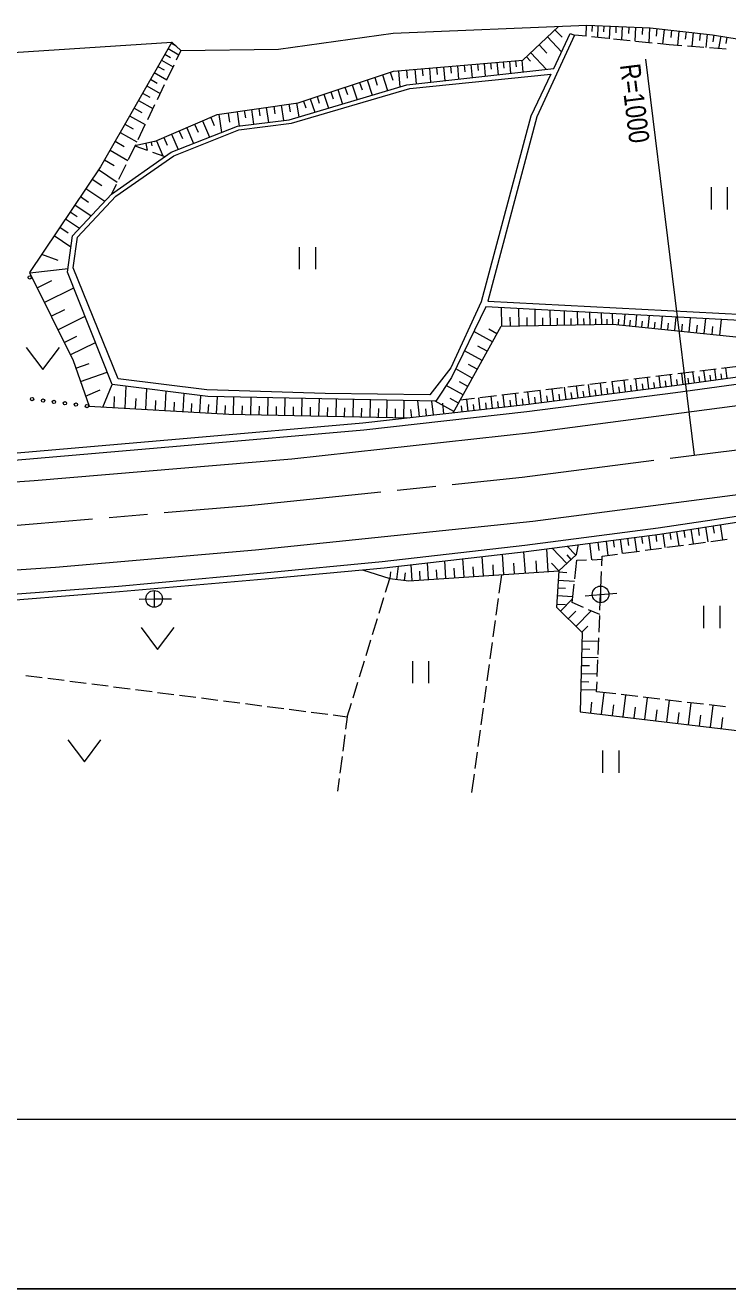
# Model space of a CAD drawing. Units: millimetres, scale not verified. Extents: x 40000 to 680000, y 20000 to 380000.
# Drawn here: x 396120 to 459589, y 205000 to 319201 of the extents above; entities that cross this region are included whole.
import ezdxf
from ezdxf.enums import TextEntityAlignment as Align

# ---------------------------------------------------------------- set-up
doc = ezdxf.new("R2010")
doc.units = ezdxf.units.MM
doc.header["$LTSCALE"] = 1000
doc.linetypes.add('CHAIN', pattern=[18.5, 12, -1.5, 3.5, -1.5])
for name, color, linetype, lineweight in [('M-BMK', 2, 'CHAIN', 13), ('M-STR-HTXT', 7, 'Continuous', 13), ('M-TTL-BAND', 7, 'Continuous', 25), ('M-WORK', 1, 'Continuous', 13)]:
    doc.layers.add(name, color=color, linetype=linetype, lineweight=lineweight)
doc.styles.add('ＭＳ Ｐゴシック', font='')
doc.styles.get('ＭＳ Ｐゴシック').set_extended_font_data('MS PGothic')

msp = doc.modelspace()

# ---------------------------------------------------------------- linework, layer by layer
at = {"layer": 'M-BMK'}
msp.add_lwpolyline([(370909, 272496), (390240, 273563), (416295, 275806), (441002, 278358), (456572, 280346), (470641, 282081)], dxfattribs=at)
at = {"layer": 'M-STR-HTXT'}
for p, q in [((452164, 316135), (456572, 280346)), ((186013, 220335), (461204, 220335))]:
    msp.add_line(p, q, dxfattribs=at)
at = {"layer": 'M-TTL-BAND'}
msp.add_line((40000, 205000), (579000, 205000), dxfattribs=at)
at = {"layer": 'M-WORK'}
for p, q in [((443978, 318793), (444620, 318115)), ((446802, 319199), (446760, 318206)), ((447333, 319182), (447311, 318651)), ((447864, 319159), (447820, 318097)), ((447864, 319159), (447820, 318097)), ((448395, 319137), (448373, 318606)), ((448927, 319115), (448879, 317988)), ((449490, 319091), (449466, 318528)), ((450053, 319068), (450003, 317873)), ((450650, 319043), (450625, 318445)), ((451247, 319018), (451194, 317751)), ((451881, 318991), (451854, 318358)), ((452514, 318964), (452458, 317621)), ((453183, 318895), (453110, 318227)), ((453851, 318822), (453705, 317493)), ((454515, 318750), (454442, 318085)), ((455180, 318677), (455037, 317376)), ((409300, 317587), (409789, 317308)), ((443299, 318151), (444583, 316795)), ((446787, 318203), (445738, 318311)), ((448777, 317999), (447285, 318152)), ((450766, 317795), (449274, 317948)), ((452756, 317591), (451264, 317744)), ((454303, 317432), (453253, 317540)), ((455830, 318606), (455759, 317955)), ((456481, 318535), (456343, 317275)), ((457111, 318466), (457042, 317836)), ((457740, 318397), (457607, 317178)), ((458349, 318323), (458248, 317718)), ((458954, 318222), (458765, 317089)), ((459520, 318127), (459426, 317561)), ((408722, 316574), (409246, 316275)), ((409021, 317099), (409998, 316541)), ((410175, 316907), (409763, 316054)), ((441395, 316348), (441766, 315957)), ((441787, 316719), (443219, 315206)), ((442543, 317435), (443259, 316679)), ((455449, 317344), (454303, 317432)), ((457443, 317191), (455948, 317306)), ((459437, 317037), (457942, 317152)), ((408101, 315486), (408664, 315164)), ((408422, 316049), (409472, 315451)), ((409546, 315604), (408893, 314253)), ((431311, 315220), (431424, 313902)), ((431971, 315277), (432027, 314617)), ((432630, 315333), (432740, 314047)), ((433273, 315387), (433328, 314745)), ((433916, 315442), (434022, 314189)), ((434542, 315495), (434595, 314869)), ((435169, 315549), (435273, 314327)), ((435779, 315601), (435831, 314990)), ((436390, 315653), (436491, 314462)), ((436985, 315703), (437036, 315108)), ((437580, 315754), (437679, 314594)), ((438161, 315803), (438210, 315223)), ((438741, 315853), (438837, 314722)), ((439306, 315901), (439354, 315335)), ((439872, 315949), (439966, 314847)), ((440423, 315996), (440470, 315445)), ((440974, 316043), (441066, 314968)), ((407434, 314318), (408039, 313972)), ((407779, 314923), (408906, 314280)), ((427002, 314261), (427462, 312876)), ((427695, 314491), (427925, 313799)), ((428388, 314721), (428862, 313293)), ((429102, 314958), (429339, 314244)), ((429837, 315095), (429962, 313620)), ((430574, 315158), (430637, 314420)), ((406718, 313063), (407368, 312692)), ((407089, 313713), (408299, 313022)), ((408676, 313803), (408024, 312452)), ((423092, 312964), (423512, 311701)), ((423724, 313174), (423934, 312542)), ((424356, 313384), (424788, 312081)), ((425008, 313600), (425224, 312948)), ((425659, 313816), (426105, 312472)), ((426331, 314039), (426554, 313367)), ((406347, 312413), (407647, 311671)), ((407806, 312002), (407154, 310651)), ((417884, 311774), (418084, 310415)), ((418564, 311874), (418663, 311194)), ((419243, 311973), (419448, 310582)), ((419939, 312076), (420041, 311380)), ((420635, 312178), (420823, 310900)), ((421254, 312354), (421457, 311742)), ((421867, 312558), (422273, 311332)), ((422480, 312761), (422683, 312148)), ((405551, 311018), (406946, 310221)), ((405949, 311715), (406647, 311317)), ((412874, 310871), (413191, 310135)), ((413621, 311148), (413862, 309509)), ((414441, 311268), (414561, 310448)), ((415260, 311388), (415451, 310092)), ((415909, 311484), (416004, 310835)), ((416557, 311579), (416752, 310251)), ((417220, 311676), (417318, 311013)), ((404695, 309519), (406194, 308664)), ((405123, 310268), (405872, 309841)), ((406936, 310201), (406284, 308850)), ((410023, 309644), (410320, 308955)), ((410713, 309941), (411326, 308516)), ((411425, 310247), (411732, 309535)), ((412137, 310554), (412771, 309082)), ((404236, 308714), (405041, 308255)), ((406067, 308400), (405414, 307049)), ((407788, 308681), (406023, 308310)), ((407002, 308516), (407129, 307910)), ((407491, 308619), (407555, 308316)), ((407969, 308759), (408557, 307393)), ((408651, 309053), (408946, 308370)), ((409334, 309347), (409928, 307969)), ((403777, 307910), (405386, 306991)), ((406023, 308310), (407144, 307905)), ((407614, 307735), (408735, 307329)), ((402750, 306157), (404436, 305023)), ((403274, 307028), (404156, 306524)), ((405197, 306599), (404545, 305249)), ((402175, 305303), (403029, 304728)), ((401600, 304449), (403308, 303298)), ((404327, 304798), (403915, 303946)), ((458080, 304556), (458080, 302556)), ((459580, 302556), (459580, 304556)), ((400609, 302978), (402080, 301988)), ((401105, 303713), (401840, 303218)), ((399757, 301712), (401023, 300860)), ((400183, 302345), (400816, 301919)), ((399249, 300958), (400003, 300449)), ((398741, 300203), (400250, 299187)), ((397600, 298510), (399051, 297983)), ((420879, 299155), (420879, 297155)), ((422379, 297155), (422379, 299155)), ((396519, 296813), (399992, 297213)), ((397180, 295478), (398515, 296139)), ((397842, 294143), (400511, 295466)), ((398452, 292911), (399685, 293522)), ((439169, 292007), (439142, 293685)), ((440738, 292033), (440712, 293601)), ((442203, 292057), (442179, 293522)), ((399063, 291679), (401527, 292900)), ((439954, 292020), (439941, 292804)), ((441470, 292045), (441458, 292777)), ((442887, 292068), (442876, 292752)), ((443572, 292079), (443550, 293448)), ((444211, 292089), (444201, 292729)), ((444851, 292100), (444830, 293379)), ((445448, 292110), (445439, 292707)), ((446046, 292120), (446026, 293314)), ((446604, 292129), (446595, 292687)), ((447162, 292138), (447144, 293254)), ((447684, 292146), (447675, 292668)), ((448205, 292155), (448188, 293198)), ((448705, 292163), (448697, 292649)), ((449205, 292171), (449189, 293144)), ((449712, 292122), (449764, 292628)), ((450218, 292070), (450322, 293083)), ((450750, 292016), (450805, 292548)), ((451282, 291962), (451391, 293025)), ((451841, 291905), (451898, 292463)), ((452399, 291848), (452513, 292965)), ((452986, 291788), (453046, 292375)), ((453573, 291728), (453693, 292901)), ((454805, 291602), (454931, 292835)), ((456099, 291470), (456231, 292765)), ((457459, 291332), (457597, 292691)), ((458886, 291186), (459032, 292614)), ((438329, 290582), (436643, 291518)), ((438736, 291316), (438002, 291724)), ((454189, 291665), (454252, 292281)), ((455452, 291536), (455518, 292183)), ((456779, 291401), (456848, 292081)), ((458173, 291259), (458245, 291973)), ((396207, 290080), (397707, 288080)), ((397707, 288080), (399207, 290080)), ((399627, 290542), (400764, 291105)), ((400191, 289404), (402466, 290532)), ((437861, 289740), (437018, 290207)), ((437394, 288897), (435803, 289779)), ((400679, 288219), (401890, 288644)), ((401103, 287008), (403526, 287856)), ((436511, 287307), (435011, 288139)), ((436952, 288102), (436157, 288543)), ((455070, 287716), (456560, 287897)), ((456578, 286877), (456439, 287882)), ((457056, 287957), (458545, 288137)), ((457569, 287013), (457432, 288002)), ((458559, 287150), (458425, 288123)), ((459041, 288197), (460530, 288378)), ((459550, 287286), (459418, 288243)), ((403140, 284689), (403968, 286740)), ((435679, 285806), (434159, 286649)), ((436095, 286556), (435345, 286973)), ((445143, 286513), (446632, 286693)), ((447153, 285656), (447015, 286740)), ((447129, 286753), (448618, 286934)), ((448229, 285793), (448092, 286870)), ((449114, 286994), (450603, 287175)), ((449300, 285930), (449163, 287000)), ((450363, 286066), (450227, 287129)), ((450891, 286133), (450824, 286661)), ((451099, 287235), (452589, 287415)), ((451420, 286200), (451285, 287257)), ((451945, 286267), (451878, 286793)), ((452470, 286334), (452336, 287385)), ((452992, 286401), (452925, 286923)), ((453085, 287475), (454574, 287656)), ((453514, 286468), (453380, 287511)), ((454032, 286534), (453966, 287052)), ((454551, 286600), (454418, 287637)), ((455062, 286668), (454992, 287179)), ((455573, 286738), (455432, 287760)), ((456075, 286808), (456006, 287310)), ((457073, 286945), (457005, 287440)), ((458064, 287082), (457997, 287568)), ((459055, 287218), (458989, 287696)), ((401572, 285667), (402898, 286240)), ((404140, 284634), (404195, 285633)), ((405139, 284578), (405251, 286577)), ((407006, 284474), (407110, 286341)), ((408749, 284377), (408847, 286120)), ((410377, 284286), (410468, 285914)), ((411897, 284201), (411982, 285721)), ((413404, 284117), (413488, 285624)), ((414949, 284047), (414979, 285593)), ((416494, 284016), (416524, 285561)), ((418037, 283985), (418068, 285529)), ((437233, 284453), (437111, 285539)), ((437201, 285550), (438690, 285731)), ((438328, 284576), (438205, 285672)), ((439187, 285791), (440676, 285971)), ((439433, 284701), (439309, 285806)), ((440548, 284826), (440423, 285941)), ((441172, 286031), (442661, 286212)), ((441667, 284956), (441524, 286074)), ((442222, 285027), (442152, 285583)), ((442778, 285098), (442636, 286209)), ((443158, 286272), (444647, 286453)), ((443330, 285168), (443259, 285720)), ((443882, 285239), (443741, 286343)), ((444430, 285309), (444360, 285857)), ((444979, 285379), (444839, 286476)), ((445524, 285448), (445455, 285994)), ((446069, 285518), (445930, 286608)), ((446611, 285587), (446542, 286129)), ((447691, 285725), (447622, 286263)), ((448765, 285862), (448696, 286397)), ((449831, 285998), (449763, 286530)), ((406073, 284526), (406125, 285459)), ((407878, 284425), (407926, 285297)), ((409563, 284331), (409609, 285145)), ((411137, 284244), (411180, 285004)), ((412651, 284159), (412693, 284913)), ((414176, 284074), (414219, 284846)), ((415721, 284031), (415736, 284804)), ((417265, 284001), (417281, 284772)), ((418808, 283970), (418823, 284741)), ((419579, 283955), (419610, 285497)), ((420350, 283940), (420365, 284710)), ((421120, 283924), (421150, 285465)), ((421890, 283909), (421905, 284679)), ((422659, 283894), (422690, 285433)), ((423428, 283879), (423443, 284648)), ((424197, 283864), (424228, 285401)), ((424965, 283848), (424981, 284617)), ((425734, 283833), (425764, 285370)), ((426501, 283818), (426516, 284585)), ((427269, 283803), (427299, 285338)), ((428036, 283788), (428051, 284554)), ((428803, 283772), (428833, 285306)), ((429569, 283757), (429584, 284523)), ((430335, 283742), (430365, 285274)), ((431044, 283758), (430964, 284464)), ((431750, 283837), (431591, 285249)), ((432372, 283907), (432302, 284530)), ((432995, 283977), (432855, 285223)), ((434836, 284287), (433160, 285217)), ((433947, 284084), (433840, 285036)), ((435257, 285047), (434498, 285468)), ((435417, 285334), (436705, 285490)), ((435609, 284271), (435548, 284809)), ((436147, 284331), (436026, 285408)), ((436690, 284392), (436629, 284935)), ((437780, 284515), (437719, 285063)), ((438881, 284639), (438818, 285191)), ((439990, 284763), (439928, 285321)), ((441108, 284889), (441045, 285449)), ((451806, 272997), (451889, 272359)), ((452444, 273080), (452609, 271811)), ((453079, 273162), (453161, 272528)), ((453712, 273251), (453909, 271988)), ((454344, 273349), (454442, 272718)), ((454975, 273448), (455176, 272160)), ((455619, 273548), (455720, 272904)), ((456263, 273649), (456468, 272336)), ((456920, 273751), (457022, 273095)), ((457576, 273853), (457785, 272515)), ((458246, 273958), (458350, 273289)), ((458915, 274062), (459128, 272697)), ((443377, 269814), (443239, 271885)), ((445040, 270539), (443728, 271949)), ((445863, 271304), (445097, 272126)), ((447098, 272386), (447292, 270893)), ((447845, 272483), (447941, 271736)), ((448591, 272580), (448759, 271287)), ((449237, 272663), (449321, 272017)), ((449883, 272747), (450050, 271463)), ((450526, 272831), (450609, 272188)), ((451168, 272914), (451334, 271637)), ((452117, 271744), (453603, 271946)), ((454098, 272013), (455585, 272216)), ((456080, 272283), (457567, 272485)), ((458062, 272552), (459548, 272755)), ((434110, 269200), (434016, 270801)), ((435762, 269310), (435664, 270990)), ((437512, 269426), (437409, 271190)), ((439362, 269548), (439240, 271399)), ((441306, 269677), (441177, 271621)), ((442341, 269746), (442273, 270781)), ((445452, 270922), (445069, 271333)), ((445768, 269174), (445952, 270840)), ((445952, 270840), (446842, 270875)), ((447342, 270895), (448232, 270930)), ((448208, 270334), (448243, 271217)), ((448243, 271217), (449640, 271407)), ((450135, 271474), (451621, 271677)), ((429080, 269184), (429152, 269790)), ((429685, 269112), (429829, 270323)), ((430377, 269029), (430460, 269722)), ((431076, 268999), (430992, 270455)), ((431813, 269048), (431767, 269844)), ((432550, 269097), (432461, 270624)), ((433330, 269149), (433281, 269976)), ((434936, 269255), (434886, 270115)), ((436637, 269368), (436585, 270263)), ((438437, 269487), (438383, 270419)), ((438947, 267872), (439175, 269536)), ((440334, 269613), (440270, 270584)), ((444336, 269883), (443679, 270588)), ((444325, 269792), (445058, 269746)), ((448127, 268336), (448187, 269835)), ((428672, 267960), (429050, 269188)), ((444279, 269059), (445745, 268967)), ((445529, 267012), (445713, 268677)), ((448103, 268507), (448103, 267007)), ((407766, 268104), (407766, 266604)), ((428085, 266049), (428526, 267483)), ((438676, 265891), (438879, 267377)), ((444191, 267659), (445591, 267571)), ((444235, 268359), (444935, 268315)), ((444473, 266253), (445567, 267356)), ((448046, 266337), (448106, 267836)), ((444142, 266884), (444917, 266835)), ((445171, 265561), (445863, 266258)), ((446550, 266569), (445529, 267012)), ((445868, 264868), (447253, 266264)), ((448029, 265927), (447008, 266370)), ((457395, 266721), (457395, 264721)), ((458895, 264721), (458895, 266721)), ((427498, 264137), (427938, 265571)), ((438405, 263909), (438608, 265395)), ((447965, 264339), (448025, 265838)), ((406579, 264781), (408079, 262781)), ((408079, 262781), (409579, 264781)), ((446410, 264331), (446947, 264873)), ((447884, 262341), (447944, 263839)), ((426911, 262225), (427351, 263659)), ((438134, 261928), (438337, 263414)), ((446390, 262826), (447140, 262809)), ((446408, 263575), (447932, 263540)), ((426323, 260313), (426764, 261747)), ((431098, 261725), (431098, 259725)), ((432598, 259725), (432598, 261725)), ((446373, 262077), (447872, 262042)), ((447803, 260342), (447863, 261841)), ((396168, 260441), (397656, 260249)), ((437862, 259946), (438066, 261432)), ((446339, 260604), (447812, 260570)), ((446356, 261340), (447092, 261323)), ((398152, 260185), (399640, 259993)), ((400136, 259929), (401623, 259738)), ((402119, 259674), (403607, 259482)), ((404103, 259418), (405590, 259226)), ((425736, 258401), (426176, 259835)), ((437591, 257964), (437795, 259451)), ((446322, 259880), (447046, 259863)), ((447747, 258960), (447782, 259843)), ((406086, 259162), (407574, 258970)), ((408070, 258906), (409558, 258714)), ((410054, 258650), (411541, 258459)), ((412037, 258395), (413525, 258203)), ((414021, 258139), (415508, 257947)), ((446306, 259156), (447753, 259123)), ((449468, 258757), (447747, 258960)), ((448185, 256922), (448419, 258880)), ((451454, 258524), (449965, 258699)), ((450147, 256688), (450382, 258650)), ((453441, 258290), (451951, 258465)), ((452113, 256453), (452348, 258419)), ((455427, 258056), (453937, 258232)), ((454082, 256218), (454318, 258187)), ((416004, 257883), (417492, 257691)), ((417988, 257627), (419476, 257435)), ((419971, 257372), (421459, 257180)), ((421955, 257116), (423443, 256924)), ((425212, 256696), (425589, 257923)), ((437320, 255983), (437523, 257469)), ((447206, 257039), (447323, 258018)), ((449166, 256805), (449284, 257786)), ((451130, 256570), (451248, 257553)), ((453098, 256335), (453215, 257320)), ((455069, 256100), (455187, 257086)), ((457413, 257823), (455923, 257998)), ((456055, 255982), (456291, 257955)), ((459400, 257589), (457910, 257765)), ((458032, 255746), (458268, 257722)), ((423939, 256860), (425212, 256696)), ((425212, 256696), (425067, 255573)), ((457044, 255864), (457162, 256852)), ((459022, 255627), (459140, 256618)), ((425002, 255077), (424809, 253589)), ((437049, 254001), (437252, 255488)), ((399960, 254624), (401460, 252624)), ((401460, 252624), (402960, 254624)), ((448266, 253635), (448266, 251635)), ((449766, 251635), (449766, 253635)), ((424745, 253094), (424552, 251606)), ((436778, 252020), (436981, 253506)), ((436482, 249861), (436710, 251524)), ((424488, 251110), (424342, 249987))]:
    msp.add_line(p, q, dxfattribs=at)
for points in [[(395034, 316754), (409353, 317680), (410175, 316907), (419008, 317048), (429348, 318484), (446865, 319201), (452571, 318962), (458212, 318346), (461746, 317757), (466623, 317665), (479976, 314306), (485423, 313261), (499417, 311991), (509733, 310703), (514123, 310050), (516681, 306718), (516323, 297938)], [(407788, 308681), (413461, 311124), (420791, 312201), (429404, 315058), (441082, 316052), (444298, 319096)], [(409353, 317680), (402925, 306417), (396493, 296865), (400440, 288900), (401890, 284759), (414520, 284055), (430817, 283732)], [(465736, 292252), (437727, 293762), (434636, 287363), (433201, 285216), (412606, 285642), (403968, 286740), (399949, 296884), (400379, 300173), (403915, 303946), (409290, 307719), (415308, 310075), (419965, 310645), (430603, 313811), (443885, 315280), (445345, 318446), (445738, 318311), (442345, 310930), (437928, 294256), (465733, 292815)], [(296942, 278583), (304856, 278344), (323933, 278040), (339945, 278068), (358589, 278601), (375319, 279257), (394341, 280472), (410740, 281880), (426614, 283260), (441356, 284917), (454774, 286628), (473215, 289168), (493617, 292095), (509491, 294358), (515252, 295067), (515894, 296888)], [(297028, 277957), (304942, 277717), (324019, 277414), (340031, 277441), (358675, 277975), (375405, 278631), (394427, 279845), (410825, 281253), (426700, 282634), (441442, 284290), (454859, 286002), (473301, 288542), (493703, 291468), (509577, 293732), (515520, 294463)], [(380513, 276902), (396937, 278052), (420197, 280021), (442121, 282423), (463430, 285210), (487787, 288660), (512627, 292222)], [(434775, 284177), (439118, 292006), (449223, 292172), (461812, 290888), (470447, 288787)], [(390839, 269683), (398864, 270230), (416934, 271790), (441993, 274370), (460709, 276817), (473407, 276241), (487989, 278219), (500383, 282339), (502182, 282524)], [(178394, 270585), (178663, 271097), (183461, 270717), (186013, 272201), (219958, 270008), (241142, 268570), (271506, 266748), (290527, 265906), (311465, 265403), (331158, 265334), (351763, 265661), (372121, 266364), (391006, 267475), (404557, 268510), (417675, 269707), (428379, 270740), (441244, 272203), (453308, 273777), (461204, 274964), (473913, 273326), (489465, 275175), (501221, 279123), (508335, 279567)], [(186131, 271566), (219937, 269383), (241076, 267990), (271453, 266121), (290490, 265323), (311542, 264855), (331124, 264733), (351802, 265081), (372159, 265800), (391072, 266934), (404634, 268015), (417799, 269157), (428533, 270174), (441367, 271642), (453454, 273211), (461173, 274414), (474044, 272948), (489596, 274798), (501352, 278746), (508525, 279193)], [(426601, 269991), (429050, 269188), (430789, 268980), (444330, 269878), (445931, 271368), (446106, 272257)], [(444330, 269878), (444124, 266599), (446425, 264316), (446259, 257152), (464977, 254916)], [(406422, 267330), (407766, 267354), (409327, 267370)], [(446718, 267620), (448103, 267757), (449563, 267871)]]:
    msp.add_lwpolyline(points, dxfattribs=at)
msp.add_lwpolyline([(432669, 285800), (423215, 285910), (412521, 286242), (404511, 287236), (400443, 297285), (400830, 300045), (404296, 303739), (409541, 307401), (415412, 309757), (420161, 310346), (430869, 313478), (443606, 314776), (441802, 310984), (437299, 294189), (434584, 288241)], close=True, dxfattribs=at)
for centre, radius in [((396520, 296408), 150), ((396731, 285409), 150), ((397723, 285284), 150), ((398715, 285159), 150), ((399707, 285034), 150), ((400699, 284909), 150), ((401691, 284784), 150), ((448103, 267757), 750), ((407766, 267354), 750)]:
    msp.add_circle(centre, radius, dxfattribs=at)

# ---------------------------------------------------------------- texts
at = {"layer": 'M-STR-HTXT', "style": 'ＭＳ Ｐゴシック', "width": 0.85}
msp.add_text('R=1000', height=1833, rotation=277.022, dxfattribs=at).set_placement((449740, 311966), align=Align.BOTTOM_CENTER)

doc.saveas('drawing.dxf')
